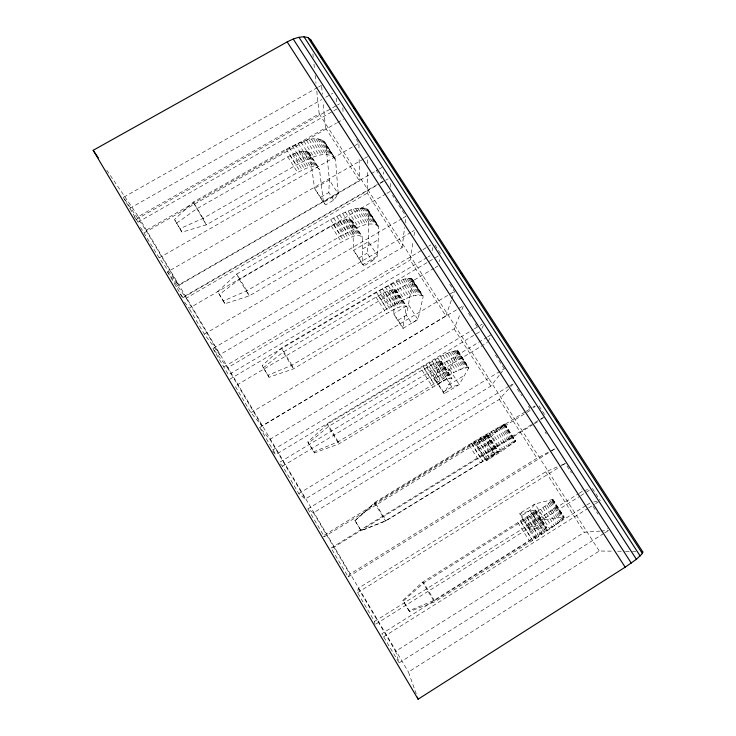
<?xml version="1.0" encoding="UTF-8"?>
<svg xmlns="http://www.w3.org/2000/svg" width="736" height="736" viewBox="0 0 736 736"><rect width="100%" height="100%" fill="white"/><g stroke="black" fill="none" stroke-linecap="round" stroke-linejoin="round"><path stroke-width="0.55" stroke-dasharray="3.68 2.76" d="M189.63 309.258L204.378 334.153L219.77 354.752L402.114 247.563L367.301 193.172L367.457 170.347M367.503 163.502L367.549 157.798M367.88 209.558L368.856 212.373L368.506 241.629L367.172 253.147L372.14 260.995L363.98 265.779L362.673 264.693L353.62 250.332L352.562 221.858C347.594 215.501 337.051 223.716 331.301 226.035L239.292 279.496L219.356 294.474L224.912 303.729L249.228 295.9L341.412 242.107C347.144 239.862 357.429 231.527 362.471 237.507L362.673 264.693L377.586 255.944L378.746 226.946L367.88 209.558C355.387 204.231 341.752 214.47 330.63 219.567L236.753 274.04L217.718 291.603L219.356 294.474M457.912 350.63L457.976 352.047L449.678 369.582L434.562 378.709L443.541 391.948L444.066 393.788L459.209 384.606L468.722 367.936L457.912 350.63C445.262 351.872 434.323 360.861 423.172 366.51L327.575 424.065L307.85 441.904L314.373 452.916L338.827 443.946L432.685 387.182C438.26 384.762 446.55 377.393 451.858 378.552L444.066 393.788L434.562 378.709L441.398 362.048C436.135 360.106 427.524 367.963 421.995 370.19L328.33 426.604L308.504 443.136M333.684 200.22L328.836 192.547L329.36 179.924L326.03 145.25C319.709 130.355 295.752 144.808 286.24 149.086L193.218 202.115L174.496 219.54L181.994 232.18L206.236 224.866L297.611 172.482C303.508 169.869 314.842 162.316 319.525 169.74L323.435 202.446L325.588 204.902L333.684 200.22L338.229 193.899L335.515 159.197L324.631 141.79M383.64 174.239L383.75 171.957M263.313 367.77L283.194 352.038L376.022 297.123C382.223 294.207 388.902 288.724 396.042 289.929L393.604 313.748L403.291 328.109L402.877 328.458L393.604 313.748L408.6 304.833L417.901 319.488L411.507 323.214L406.419 315.174L412.832 281.281L412.289 279.146L410.78 278.447L405.113 278.889L396.336 281.814L376.252 292.017L281.52 347.999L262.154 365.7L269.017 377.283L293.406 368.902L386.418 313.646C392.619 310.693 399.133 305.293 406.272 306.084L402.877 328.458L417.901 319.488L423.044 297.289L422.988 295.835L412.289 279.146M390.347 187.091L390.66 182.657M402.114 247.563L404.607 227.442M405.159 222.971L405.849 217.387M434.074 268.272L235.134 386.06L250.902 412.684L261.979 425.923L445.878 315.946L410.154 260.13L413.126 241.196M414.009 235.63L414.883 230.064L411.912 231.803M374.983 624.597L374.56 621.423L357.54 592.701L358.266 588.303L545.661 471.822L560.17 465.649M432.06 250.81L432.796 247.544M439.098 261.731L439.65 259.624M535.79 538.402L556.434 524.354L562.221 519.653L564.07 516.902L544.953 519.763L535.44 519.073L527.031 524.345L529.57 529.405L546.222 527.445C544.06 532.386 534.143 536.627 529.175 540.555L433.605 600.558L409.05 610.788L402.831 600.429L422.501 582.204L517.868 522.578C523.057 518.705 532.238 514.538 535.173 510.011L519.579 513.562L529.57 529.405L544.953 519.763L534.934 503.976L519.579 513.562L521.576 515.688L535.79 538.402L435.086 601.671L409.584 611.533L409.05 610.788M438.343 383.704L446.614 378.7L449.678 369.582L459.209 384.606L451.821 386.924L443.541 391.948M445.878 315.946L451.453 299.938M451.83 298.871L454.425 291.401L449.567 283.857M461.868 309.819L463.579 305.596L259.698 427.524L269.937 439.346L454.14 328.845L460.147 314.051M409.584 611.533L403.291 601.045L423.734 582.921L530.224 516.23L546.765 505.006L552.902 499.404L534.934 503.976L529.975 510.434L521.576 515.688M504.795 424.083L515.743 441.177L501.547 451.343L493.12 452.198L484.776 457.332L486.284 460.745L501.547 451.343L491.777 435.942L476.542 445.298L479.449 448.886L487.784 443.762L491.777 435.942L504.795 424.083L480.534 437.626L374.955 502.338L355 520.656L361.036 530.72L385.544 521.134L498.631 451.784L486.284 460.745L476.542 445.298L487.802 434.709L471.656 443.854L374.744 503.304L355 520.656M481.841 328.44L483.442 325.441M533.361 424.387L331.458 548.67L348.202 576.941L349.858 574.126L536.958 458.224L548.762 452.014M487.959 341.578L490.222 337.76M280.48 464.039L282.578 466.155L298.825 493.58L305.32 499.017L490.811 386.142L499.578 374.836M500.25 373.962L504.289 368.745L494.638 353.758M508.815 386.345L307.878 508.87L313.499 512.817L499.293 399.381L509.919 387.578M510.683 386.731L513.719 383.355L509.79 385.747M372.14 260.995L377.586 255.944L368.506 241.629L353.62 250.332L363.98 265.779M533.499 407.79L535.247 406.327M540.978 419.373L544.64 416.686M176.594 223.174L196.576 208.904L287.758 156.832C293.719 154.118 305.256 146.814 309.865 154.496L314.594 188.434L323.435 202.446L338.229 193.899L329.36 179.924L314.594 188.434L325.588 204.902M416.245 693.965L408.452 671.996L599.279 551.025L612.996 551.154M603.704 533.517L399.114 662.878L395.637 651.323L584.356 532.275L599.748 531.116M604.67 532.901L608.552 530.454L607.31 528.531M383.566 636.852L587.659 508.585M588.625 507.978L594.458 504.316M595.433 503.7L599.316 501.262M374.56 621.423L578.165 493.92M579.131 493.313L583.032 490.875L581.808 488.98M375.958 623.99L579.747 496.303M580.722 495.696L589.453 490.222M585.755 505.678L381.846 633.733L399.114 662.878M586.73 505.071L590.612 502.624M357.54 592.701L561.448 465.87M562.424 465.262L565.349 463.45L571.449 472.908M348.202 576.941L550.776 451.407M551.752 450.809L555.643 448.39L549.746 451.499M330.998 548.062L533.848 423.218M534.824 422.611L542.625 417.809M534.336 423.789L538.237 421.388M515.743 441.177L385.977 520.554L361.036 530.72M525.154 411.939L322.644 536.204L324.383 536.728L525.982 412.988M526.13 411.341L531.999 407.735M532.984 407.137L534.934 405.932M526.967 412.381L530.877 409.98L528.43 406.18M448.574 384.965L464.572 375.277M298.825 493.58L504.289 368.745M282.578 466.155L487.388 342.525M468.731 367.522C456.412 368.607 445.206 378.359 434.084 383.842L338.284 441.756L313.794 451.803L307.85 441.904M272.909 449.972L473.248 329.516M474.232 328.928L479.145 325.974M480.13 325.386L482.089 324.208M272.688 451.361L275.715 454.563L475.327 334.411M476.312 333.813L480.249 331.448M280.066 462.042L486.588 337.511M487.572 336.922L491.501 334.549M398.213 320.068L406.419 315.174M250.902 412.684L454.425 291.401M435.059 267.683L438.012 265.935M422.988 295.835C411.258 292.275 397.403 304.29 386.86 308.862L291.934 365.194L267.922 375.314L262.154 365.7M410.918 232.383L212.916 348.56L227.525 367.825L410.154 260.13M427.119 257.508L228.464 374.808L212.916 348.56M428.113 256.928L430.082 255.76M229.706 379.242L434.102 258.446M435.086 257.858L440.018 254.941M223.762 366.96L421.894 250.185M422.887 249.605L427.837 246.689M428.83 246.1L430.808 244.932M362.563 248.943L378.295 239.734M359.021 257.922L367.172 253.147M204.378 334.153L402.04 218.583M403.024 218.003L405.987 216.274L392.49 195.334M386.078 193.826L189.06 308.301L183.798 301.088M387.062 193.255L390.034 191.526M378.451 226.053C366.96 219.098 351.642 231.463 340.943 235.952L246.882 290.766L223.33 300.96L217.718 291.603M180.09 293.922L182.592 297.372L379.316 183.374M380.31 182.795L383.29 181.065L374.817 167.928M182.804 297.804L379.16 184.009M380.144 183.439L388.084 178.839M363.575 158.948L167.486 271.878L186.217 298.163L367.301 193.172M320.749 197.22L328.836 192.547M176.088 286.451L378.065 169.712M379.068 169.142L382.048 167.412M140.475 227.258L159.197 257.876L178.664 285.43L359.462 180.927L359.113 156.952M364.568 158.378L367.558 156.658M335.073 158.093C323.794 148.801 307.39 160.025 296.277 165.03L203.062 218.38L179.952 228.638L174.496 219.54M159.197 257.876L353.942 146.105M354.936 145.535L358.91 143.253M317.547 87.556L123.354 197.368L145.976 230.304L325.524 127.917L323.113 102.12M144.311 232.76L336.435 123.17M337.428 122.608L343.408 119.195M106.729 170.182L138.35 216.577L319.176 113.795L316.811 91.2M136.353 219.356L331.596 108.348M332.598 107.787L336.582 105.524M337.576 104.954L339.563 103.822M134.348 216.844L138.028 222.143L332.856 111.302M333.85 110.731L336.849 109.029M318.541 86.995L321.549 85.293M129.83 208.334L321.752 99.526M325.744 97.253L332.746 93.288M561.209 465.207L565.349 463.45M584.071 490.599L589.251 489.219M593.842 501.97L597.062 501.308M600.852 531.033L608.552 530.454M617.559 551.19L624.422 551.255M625.563 551.273L631.276 551.319M632.417 551.338L635.84 551.365M402.831 600.429L403.291 601.045M434.985 245.042L441.011 254.362M539.056 405.959L544.962 415.095M592.37 488.391L600.291 500.646M356.436 139.408L358.294 142.287M468.519 313.26L470.985 317.087M475.309 323.785L477.774 327.621M517.39 389.059L521.686 395.72M545.072 431.995L546.314 433.927M593.087 506.469L598.037 514.142M319.176 113.795L599.279 551.025M325.524 127.917L359.462 180.927M454.14 328.845L490.811 386.142M499.293 399.381L536.958 458.224M545.661 471.822L584.356 532.275M552.902 499.404L564.19 517.16M325.79 143.962L335.515 159.197M368.764 211.296L378.746 226.946M412.878 280.434L423.126 296.498M458.188 351.44L468.722 367.936M504.74 424.387L515.559 441.342M552.589 499.367L563.712 516.792M323.711 140.916L333.528 156.299M367.098 208.904L377.172 224.701M411.654 278.723L422.004 294.943M457.424 350.446L468.059 367.117M504.454 424.157L515.393 441.296M552.819 499.937L564.061 517.564M326.03 145.25L335.726 160.439M368.856 212.373L378.81 227.967M412.832 281.281L423.044 297.289M457.976 352.047L468.473 368.497M504.362 424.755L515.145 441.646M552.037 499.468L563.123 516.838M322.58 140.199L332.424 155.627M366.096 208.398L376.206 224.241M410.78 278.447L421.167 294.722M456.697 350.41L467.369 367.135M503.884 424.378L514.86 441.572M552.405 500.434L563.693 518.116M321.236 139.628L331.108 155.112M364.872 208.049L375.01 223.946M409.685 278.318L420.109 294.648M455.74 350.529L466.449 367.31M503.084 424.746L514.087 442.005M551.761 501.069L563.077 518.816M319.682 139.233L329.572 154.753M363.428 207.856L373.594 223.799M408.379 278.355L418.821 294.74M454.563 350.796L465.299 367.632M502.035 425.261L513.075 442.575M550.859 501.842L562.221 519.653M317.924 138.994L327.842 154.569M361.79 207.828L371.974 223.827M406.852 278.539L417.321 294.98M453.155 351.21L463.919 368.11M500.765 425.923L511.833 443.302M549.728 502.762L561.117 520.637M315.974 138.929L325.928 154.551M359.941 207.966L370.162 224.011M405.113 278.889L415.61 295.375M451.536 351.78L462.328 368.727M499.266 426.733L510.37 444.158M548.366 503.82L559.783 521.75M313.858 139.04L323.822 154.698M357.917 208.26L368.156 224.351M403.181 279.395L413.706 295.927M449.714 352.498L460.534 369.5M497.554 427.68L508.677 445.16M546.765 505.006L558.219 522.992M311.567 139.316L321.549 155.02M355.709 208.73L365.967 224.857M401.065 280.048L411.608 296.626M447.69 353.363L458.528 370.41M495.641 428.757L506.782 446.292M544.962 506.313L556.434 524.354M309.129 139.766L319.13 155.508M353.344 209.355L363.621 225.529M398.783 280.858L409.345 297.482M445.492 354.366L456.348 371.459M493.525 429.962L504.694 447.543M542.938 507.739L554.438 525.826M306.553 140.392L316.572 156.17M350.833 210.137L361.118 226.348M396.336 281.814L406.916 298.476M443.118 355.506L453.992 372.637M491.225 431.287L502.412 448.914M540.73 509.266L552.239 527.399M303.858 141.183L313.886 156.989M348.192 211.076L358.487 227.323M393.751 282.909L404.34 299.616M440.588 356.767L451.481 373.943M488.759 432.731L499.965 450.395M538.329 510.885L549.866 529.074M309.065 152.702L319.277 168.802M351.974 220.414L362.342 236.744M396.042 289.929L406.557 306.507M441.296 361.33L451.968 378.157M487.802 434.709L498.631 451.784M535.523 509.984L546.71 527.657M308.292 152.048L319.525 169.74M351.302 219.926L362.471 237.507M395.48 289.625L406.566 307.087M440.846 361.229L451.858 378.552M487.471 434.801L498.392 451.978M535.173 510.011L546.554 528.016M307.271 151.57L317.023 166.971M350.382 219.622L360.401 235.428M394.662 289.496L404.947 305.734M440.146 361.284L450.717 377.973M486.882 435.059L497.757 452.208M534.943 510.904L546.112 528.54M301.061 142.131L311.098 157.973M345.432 212.161L355.746 228.445M391.037 284.142L401.635 300.877M437.92 358.156L448.822 375.36M486.146 434.277L497.361 451.978M535.771 512.596L547.317 530.822M306.029 151.276L315.799 166.713M349.232 219.494L359.269 235.336M393.604 289.542L403.917 305.826M439.19 361.514L449.779 378.249M486.036 435.482L496.929 452.677M534.207 511.529L545.404 529.221M304.566 151.165L314.355 166.64M347.852 219.54L357.908 235.428M392.306 289.763L402.638 306.084M437.984 361.919L448.601 378.681M484.932 436.071L495.852 453.312M533.214 512.32L544.438 530.049M298.181 143.235L308.228 159.105M342.58 213.394L352.903 229.706M388.212 285.504L398.82 302.266M435.132 359.646L446.044 376.887M483.396 435.905L494.62 453.652M533.066 514.39L544.612 532.643M302.901 151.248L312.708 166.75M346.26 219.779L356.334 235.695M390.798 290.159L401.148 306.516M436.558 362.48L447.194 379.288M483.598 436.807L494.537 454.094M531.962 513.24L543.214 531.015M446.614 378.7L451.821 386.924M487.784 443.762L493.12 452.198M529.975 510.434L535.44 519.073M301.061 151.524L310.886 167.054M344.485 220.193L354.577 236.146M389.086 290.72L399.455 307.114M434.921 363.198L445.574 380.043M482.034 437.69L492.991 455.014M530.481 514.308L541.751 532.119M295.237 144.495L305.284 160.393M339.655 214.756L349.977 231.095M385.305 286.976L395.922 303.775M432.244 361.238L443.164 378.506M480.534 437.626L491.768 455.391M530.224 516.23L541.779 534.52M299.074 151.984L308.908 167.541M342.544 220.782L352.645 236.762M387.2 291.447L397.578 307.869M433.09 364.062L443.762 380.944M480.268 438.711L491.234 456.072M528.779 515.485L540.068 533.333M296.948 152.628L306.792 168.213M340.464 221.536L350.575 237.544M385.158 292.321L395.554 308.78M431.094 365.065L441.775 381.984M478.317 439.852L489.302 457.24M526.884 516.764L538.182 534.649M292.256 145.894L302.303 161.81M336.674 216.246L346.996 232.604M382.334 288.567L392.941 305.376M429.272 362.922L440.192 380.218M477.572 439.41L488.805 457.203M527.27 518.135L538.835 536.443M294.731 153.447L304.575 169.05M338.266 222.456L348.386 238.492M382.996 293.342L393.392 309.819M428.959 366.197L439.65 383.134M476.22 441.103L487.204 458.519M524.814 518.135L536.121 536.047M289.248 147.43L299.294 163.355M333.656 217.856L343.979 234.223M379.307 290.242L389.914 307.078M426.245 364.688L437.166 381.993M474.536 441.26L485.769 459.071M292.44 154.422L302.284 170.053M335.984 223.514L346.104 239.568M380.733 294.492L391.129 310.997M426.714 367.439L437.405 384.404M473.984 442.437L484.978 459.88M522.606 519.57L533.913 537.51M286.24 149.086L296.277 165.03M330.63 219.567L340.943 235.952M376.252 292.017L386.86 308.862M423.172 366.51L434.084 383.842M471.436 443.155L482.669 460.975M521.116 522.026L532.671 540.371M290.104 155.563L299.957 171.203M333.656 224.719L343.776 240.782M378.396 295.762L388.792 312.276M424.378 368.782L435.068 385.756M471.656 443.854L482.65 461.306M520.278 521.06L531.585 539.019M287.758 156.832L297.611 172.482M331.301 226.035L341.412 242.107M376.022 297.123L386.418 313.646M421.995 370.19L432.685 387.182M469.255 445.317L480.249 462.778M517.868 522.578L529.175 540.555M354.881 520.324L360.99 530.509M138.35 216.577L408.452 671.996M145.976 230.304L178.664 285.43M186.217 298.163L219.77 354.752M227.525 367.825L261.979 425.923M269.937 439.346L305.32 499.017M313.499 512.817L349.858 574.126M358.266 588.303L395.637 651.323M123.354 197.368L138.028 222.143M167.486 271.878L182.592 297.372M259.698 427.524L275.715 454.563M307.878 508.87L324.383 536.728M179.952 228.638L181.994 232.18M223.33 300.96L224.912 303.729M267.922 375.314L269.017 377.283M313.794 451.803L314.373 452.916M312.901 53.903L313.251 57.288M313.968 64.069L314.438 68.595M315.146 75.376L315.983 83.288M321.65 86.416L322.386 94.272M336.159 98.127L336.508 103.583M342.838 107.815L343.068 112.369M358.929 144.394L359.03 151.248M374.955 502.338L374.744 503.304L385.544 521.134L385.977 520.554L374.955 502.338M423.734 582.921L422.501 582.204L433.605 600.558L435.086 601.671L423.734 582.921M203.062 218.38L193.218 202.115L206.236 224.866L203.062 218.38M246.882 290.766L236.753 274.04L239.292 279.496L249.228 295.9L246.882 290.766M291.934 365.194L281.52 347.999L283.194 352.038L293.406 368.902L291.934 365.194M338.284 441.756L327.575 424.065L328.33 426.604L338.827 443.946L338.284 441.756"/><path stroke-width="1.1" d="M642.362 553.527L642.822 551.963L310.583 39.578L307.961 37.591C300.794 35.429 293.48 38.714 287.169 41.906L93.178 150.3L418.103 699.2L625.158 567.198L636.401 559.296L642.362 553.527L307.961 37.591M641.553 551.42L642.822 551.963M93.178 150.3L98.339 157.872M321.089 57.058L322.331 58.981M353.565 107.162L355.442 110.06M361.689 119.692L363.566 122.581M374.182 138.966L376.059 141.855M382.306 151.496L384.183 154.385M407.919 191.001L409.17 192.933M448.528 253.644L450.395 256.533M461.021 272.918L462.889 275.807M469.136 285.448L471.012 288.337M555.974 419.4L557.851 422.289M304.005 36.8L640.182 556.02M298.982 37.288L636.401 559.296M293.222 39.026L631.276 563.104M287.169 41.906L625.158 567.198M310.583 39.578L311.337 41.593M417.358 697.112L418.103 699.2"/></g></svg>
